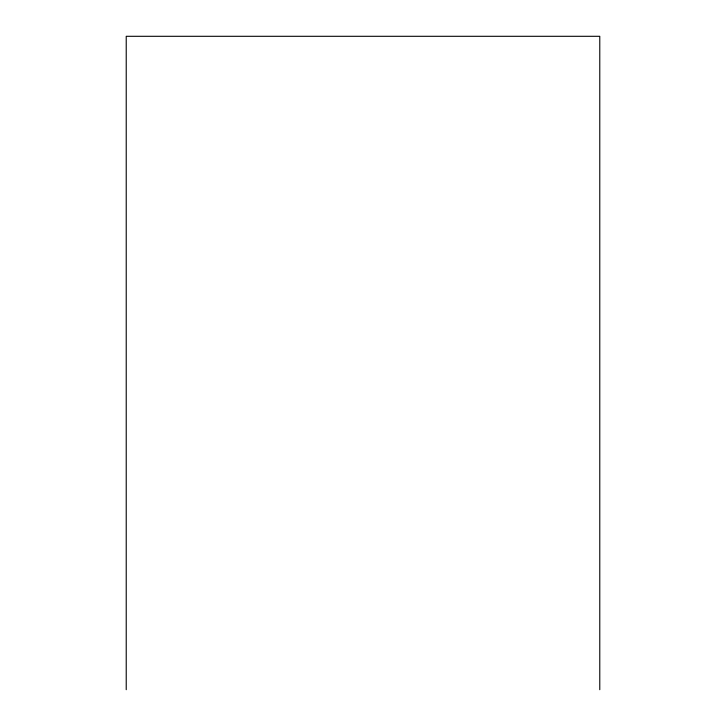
<?xml version="1.0" encoding="UTF-8"?>
<svg xmlns="http://www.w3.org/2000/svg" width="726" height="726" viewBox="0 0 726 726"><rect width="100%" height="100%" fill="white"/><g stroke="black" fill="none" stroke-linecap="round" stroke-linejoin="round"><path stroke-width="1.09" d="M599.776 689.7L599.776 36.3L126.224 36.3L126.224 689.7"/></g></svg>
